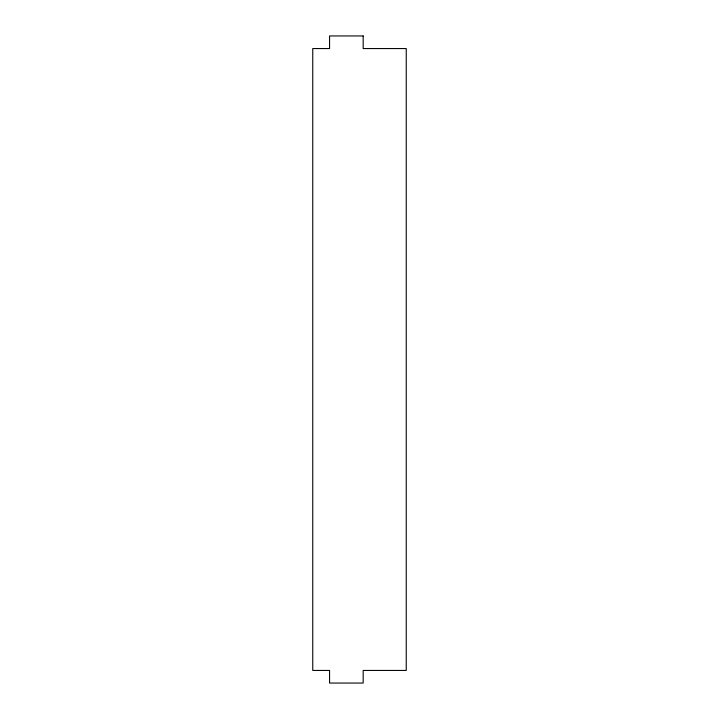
<?xml version="1.0" encoding="UTF-8"?>
<svg xmlns="http://www.w3.org/2000/svg" width="719" height="719" viewBox="0 0 719 719"><rect width="100%" height="100%" fill="white"/><g stroke="black" fill="none" stroke-linecap="round" stroke-linejoin="round"><path stroke-width="1.08" d="M363.176 35.95L329.563 35.95L329.563 48.559L312.756 48.559L312.756 670.441L329.563 670.441L329.563 683.05L363.176 683.05L363.176 670.441L406.244 670.441L406.244 48.559L363.176 48.559L363.176 35.95"/></g></svg>
